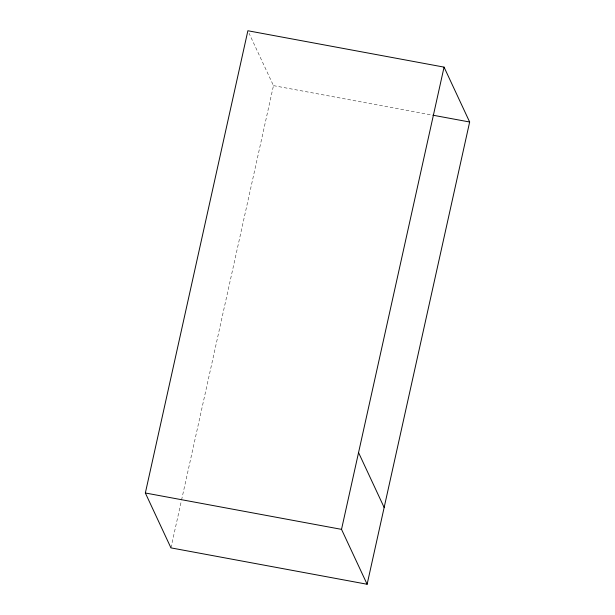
<?xml version="1.0" encoding="UTF-8"?>
<svg xmlns="http://www.w3.org/2000/svg" width="615" height="615" viewBox="0 0 615 615"><rect width="100%" height="100%" fill="white"/><g stroke="black" fill="none" stroke-linecap="round" stroke-linejoin="round"><path stroke-width="0.46" stroke-dasharray="3.08 2.31" d="M170.939 547.873L181.34 500.994M181.548 500.057L273.475 85.639L249.075 33.325M273.475 85.639L431.93 115.02"/><path stroke-width="0.92" d="M145.348 492.992L247.876 30.75L444.061 67.127L469.652 122.008L367.124 584.25L170.939 547.873L145.348 492.992L341.525 529.361L367.124 584.25M341.525 529.361L444.061 67.127M432.868 115.19L469.652 122.008M358.553 452.594L384.152 507.483"/></g></svg>
